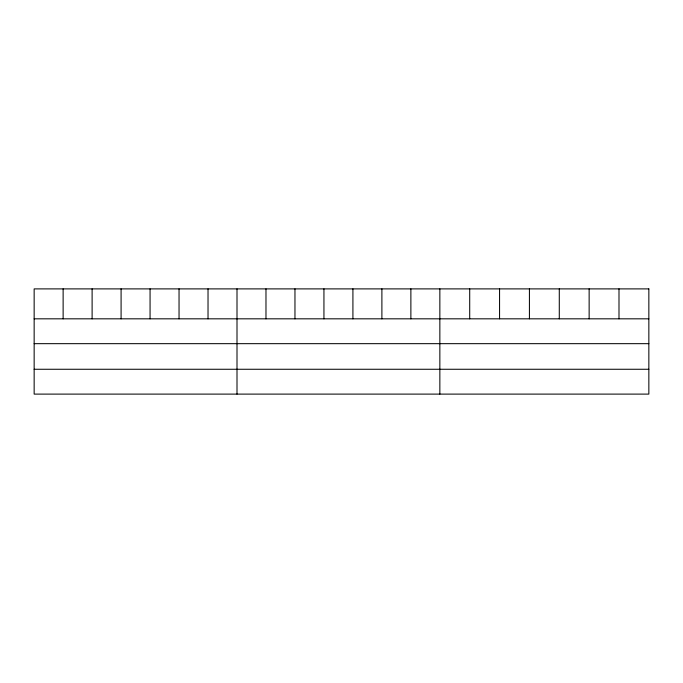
<?xml version="1.0" encoding="UTF-8"?>
<svg xmlns="http://www.w3.org/2000/svg" width="683" height="683" viewBox="0 0 683 683"><rect width="100%" height="100%" fill="white"/><g stroke="black" fill="none" stroke-linecap="round" stroke-linejoin="round"><path stroke-width="1.02" d="M34.15 318.824L648.85 318.824M34.15 343.669L648.85 343.669M34.15 369.264L648.85 369.264M618.994 288.892L618.994 318.824M589.139 288.892L589.139 318.824M559.283 288.892L559.283 318.824M529.419 288.892L529.419 318.824M499.563 288.892L499.563 318.824M469.708 288.892L469.708 318.824M439.852 288.892L439.852 394.108M410.876 288.892L410.876 318.824M381.891 288.892L381.891 318.824M352.915 288.892L352.915 318.824M323.938 288.892L323.938 318.824M294.962 288.892L294.962 318.824M265.977 288.892L265.977 318.824M237.001 288.892L237.001 394.108M208.025 288.892L208.025 318.824M179.04 288.892L179.04 318.824M150.064 288.892L150.064 318.824M121.087 288.892L121.087 318.824M92.111 288.892L92.111 318.824M63.126 288.892L63.126 318.824M648.85 288.892L34.15 288.892L34.15 394.108L648.85 394.108L648.85 288.892"/></g></svg>
